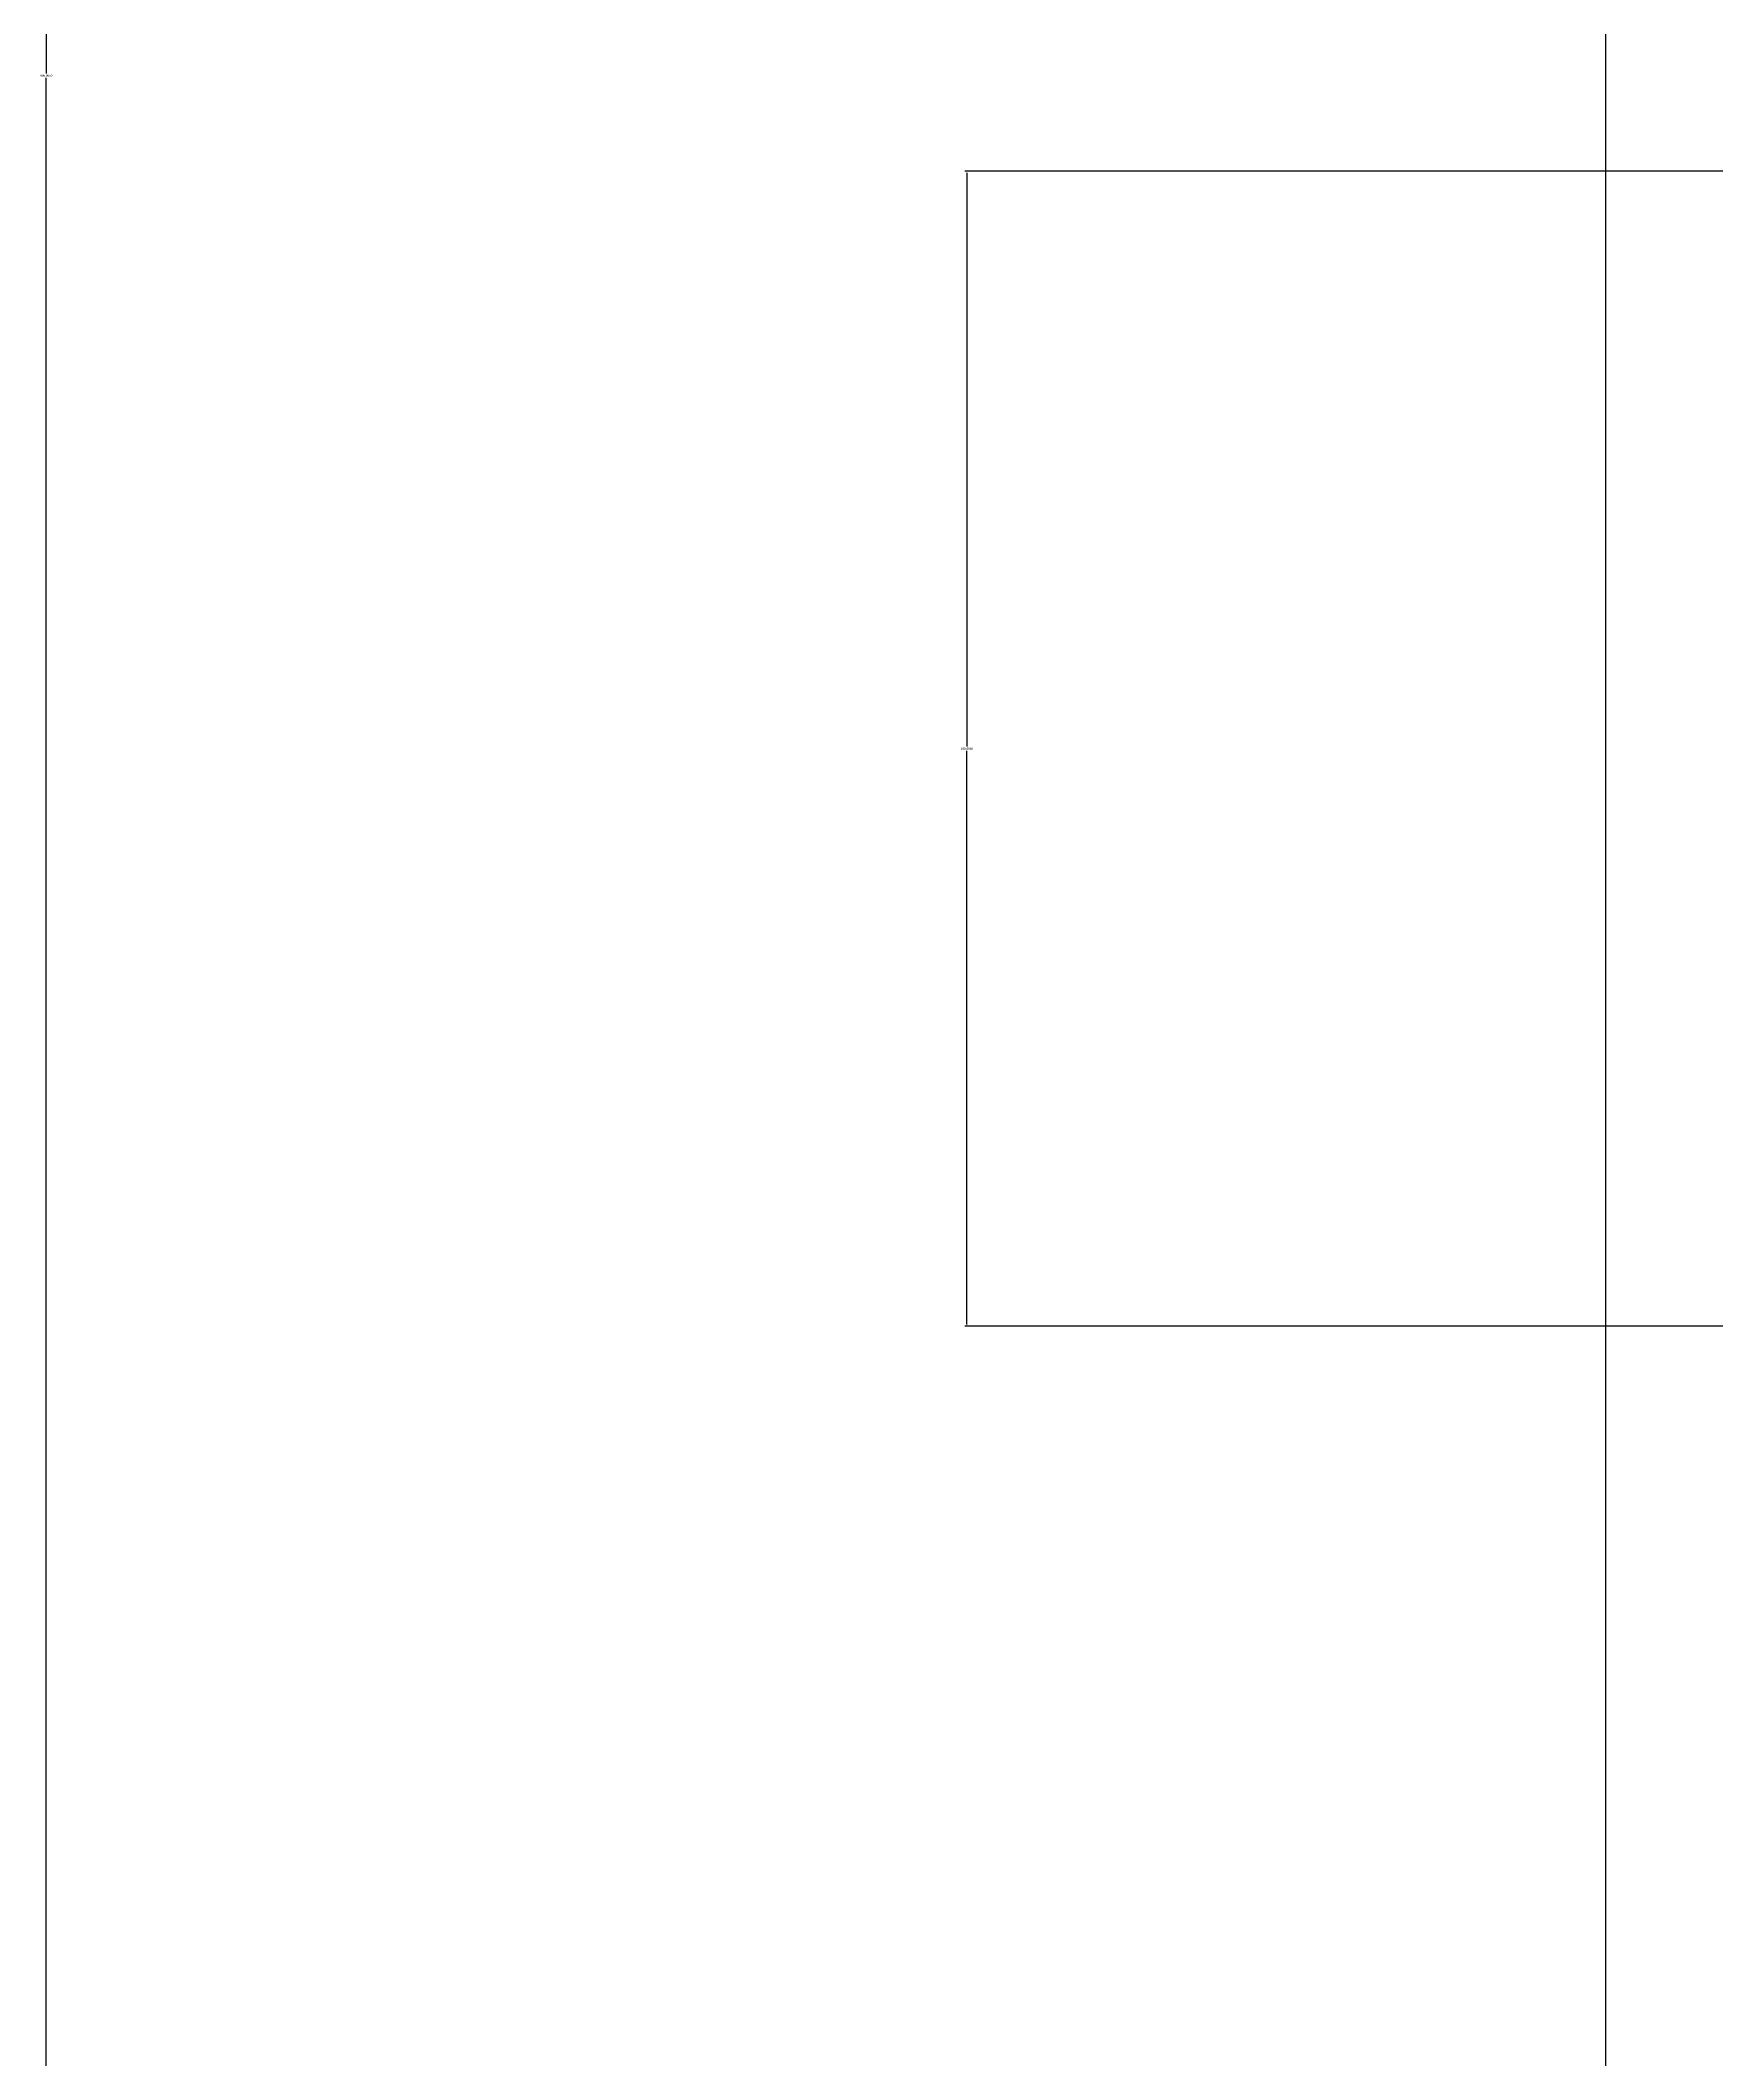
# Model space of a CAD drawing. Header units: millimetres. Extents: x 992 to 14246, y 907 to 4545.
# Drawn here: x 10654.4 to 10799.5, y 3033.3 to 3208.1 of the extents above; entities that cross this region are included whole.
import ezdxf

# ---------------------------------------------------------------- set-up
doc = ezdxf.new("R2010")
doc.units = ezdxf.units.MM
doc.styles.get("Standard").update_dxf_attribs({"font": 'arial.ttf'})
doc.dimstyles.get("Standard").update_dxf_attribs({"dimtxt": 0.18, "dimasz": 0.18, "dimexe": 0.18, "dimexo": 0.0625, "dimgap": 0.09, "dimtad": 0, "dimtih": 1, "dimtoh": 1, "dimdec": 4, "dimzin": 0, "dimdsep": 46, "dimtxsty": 'Standard', "dimcen": 0.09, "dimadec": 0, "dimazin": 0, "dimtfac": 1, "dimtdec": 4, "dimtofl": 0, "dimtmove": 0, "dimatfit": 3, "dimfxl": 1, "dimtolj": 1, "dimtzin": 0, "dimarcsym": 0})

# ---------------------------------------------------------------- blocks, each defined once
blk = doc.blocks.new('*D80')
at = {"color": 0, "lineweight": -2, "transparency": 16777216}
for p, q in [((10789.86, 3655.09), (10654.75, 3655.09)), ((10654.93, 3654.91), (10654.93, 3205.27)), ((10654.93, 2755.27), (10654.93, 3204.9)), ((10789.86, 2755.09), (10654.75, 2755.09))]:
    blk.add_line(p, q, dxfattribs=at)
at = {"color": 0, "transparency": 16777216}
for points in [[(10654.9, 3654.91), (10654.96, 3654.91), (10654.93, 3655.09)], [(10654.9, 2755.27), (10654.96, 2755.27), (10654.93, 2755.09)]]:
    blk.add_solid(points, dxfattribs=at)
at = {"layer": 'Defpoints', "color": 0, "transparency": 16777216}
for p in [(10789.92, 3655.09), (10654.93, 2755.09), (10789.92, 2755.09)]:
    blk.add_point(p, dxfattribs=at)
at = {"color": 0, "transparency": 16777216, "insert": (10654.93, 3205.09), "char_height": 0.18, "attachment_point": 5}
blk.add_mtext('\\A1;900.0000', dxfattribs=at)
blk = doc.blocks.new('*D81')
at = {"color": 0, "lineweight": -2, "transparency": 16777216}
for p, q in [((10974.59, 3196.82), (10734.44, 3196.82)), ((10734.62, 3196.64), (10734.62, 3147)), ((10734.62, 3097), (10734.62, 3146.63)), ((10974.59, 3096.82), (10734.44, 3096.82))]:
    blk.add_line(p, q, dxfattribs=at)
at = {"color": 0, "transparency": 16777216}
for points in [[(10734.59, 3196.64), (10734.65, 3196.64), (10734.62, 3196.82)], [(10734.59, 3097), (10734.65, 3097), (10734.62, 3096.82)]]:
    blk.add_solid(points, dxfattribs=at)
at = {"layer": 'Defpoints', "color": 0, "transparency": 16777216}
for p in [(10974.66, 3196.82), (10734.62, 3096.82), (10974.66, 3096.82)]:
    blk.add_point(p, dxfattribs=at)
at = {"color": 0, "transparency": 16777216, "insert": (10734.62, 3146.82), "char_height": 0.18, "attachment_point": 5}
blk.add_mtext('\\A1;100.0000', dxfattribs=at)

msp = doc.modelspace()

# ---------------------------------------------------------------- linework, layer by layer
msp.add_line((10789.91983, 2755.08591), (10789.91983, 3655.08591))

# ---------------------------------------------------------------- dimensions: what is measured, and where the dimension line sits
for base, p1, p2, picture, middle in [((10654.93222, 2755.08591), (10789.91983, 3655.08591), (10789.91983, 2755.08591), '*D80', (10654.93222, 3205.08591)), ((10734.62223, 3096.81631), (10974.65514, 3196.81631), (10974.65514, 3096.81631), '*D81', (10734.62223, 3146.81631))]:
    dim = msp.add_linear_dim(base=base, p1=p1, p2=p2, angle=90, dimstyle='Standard')
    dim.commit()
    dim.dimension.update_dxf_attribs({"geometry": picture, "text_midpoint": middle})

doc.saveas('drawing.dxf')
